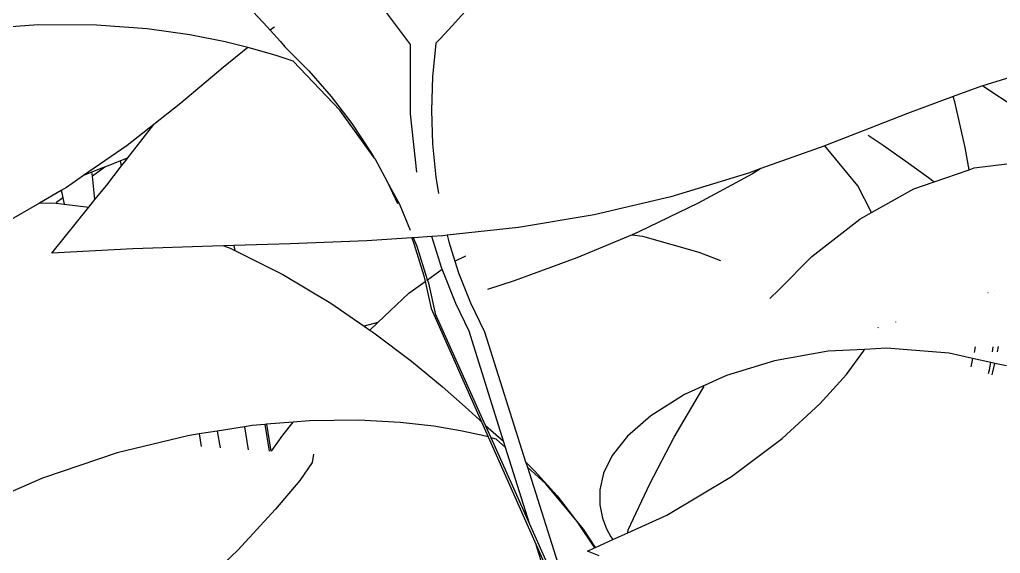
# Model space of a CAD drawing. Header units: metres. Extents: x 54.3 to 102.1, y 17 to 45.8.
# Drawn here: x 95.3906 to 95.536, y 33.9833 to 34.0624 of the extents above; entities that cross this region are included whole.
import ezdxf

# ---------------------------------------------------------------- set-up
doc = ezdxf.new("R2010")
doc.units = ezdxf.units.M
doc.layers.add('Edges', color=7, linetype='Continuous')

# ---------------------------------------------------------------- blocks, each defined once
blk = doc.blocks.new('fr elevation')
for p, q in [((0.50241, -2.36884), (0.50528, -2.37192)), ((0.53543, -2.36865), (0.53266, -2.3717)), ((0.52648, -2.37447), (0.52263, -2.36936)), ((0.47126, -2.37157), (0.46151, -2.37229)), ((0.47992, -2.37161), (0.47126, -2.37157)), ((0.48742, -2.37217), (0.47992, -2.37161)), ((0.50528, -2.37192), (0.50566, -2.37234)), ((0.50621, -2.37197), (0.50633, -2.37188)), ((0.53266, -2.3717), (0.53088, -2.37362)), ((0.49377, -2.37306), (0.48742, -2.37217)), ((0.49901, -2.3741), (0.49377, -2.37306)), ((0.50566, -2.37234), (0.50562, -2.37237)), ((0.50621, -2.37197), (0.50566, -2.37234)), ((0.50566, -2.37234), (0.50718, -2.37405)), ((0.50234, -2.37493), (0.49901, -2.3741)), ((0.50718, -2.37405), (0.50784, -2.37481)), ((0.50784, -2.37481), (0.51141, -2.37839)), ((0.52645, -2.38474), (0.52648, -2.37447)), ((0.53025, -2.37429), (0.52976, -2.37927)), ((0.53088, -2.37362), (0.53025, -2.37429)), ((0.50234, -2.37493), (0.49871, -2.37789)), ((0.50324, -2.37515), (0.50234, -2.37493)), ((0.50656, -2.37613), (0.50324, -2.37515)), ((0.50909, -2.37697), (0.50656, -2.37613)), ((0.516, -2.38422), (0.50909, -2.37697)), ((0.49871, -2.37789), (0.49241, -2.38317)), ((0.51141, -2.37839), (0.51473, -2.38219)), ((0.61727, -2.37878), (0.61135, -2.38061)), ((0.52976, -2.37927), (0.52958, -2.38425)), ((0.61116, -2.38067), (0.60696, -2.38221)), ((0.61135, -2.38061), (0.61116, -2.38067)), ((0.61135, -2.38061), (0.61644, -2.38397)), ((0.49241, -2.38317), (0.48842, -2.38633)), ((0.51473, -2.38219), (0.51778, -2.3862)), ((0.60696, -2.38221), (0.60015, -2.38473)), ((0.60719, -2.38296), (0.60696, -2.38221)), ((0.60873, -2.38977), (0.60719, -2.38296)), ((0.52097, -2.39113), (0.516, -2.38422)), ((0.52743, -2.3934), (0.52645, -2.38474)), ((0.52958, -2.38425), (0.52974, -2.38922)), ((0.60015, -2.38473), (0.59449, -2.38693)), ((0.48842, -2.38633), (0.48447, -2.38946)), ((0.48455, -2.3913), (0.48842, -2.38633)), ((0.51778, -2.3862), (0.52055, -2.3904)), ((0.59449, -2.38693), (0.58828, -2.38935)), ((0.59435, -2.38791), (0.59658, -2.38942)), ((0.52974, -2.38922), (0.53022, -2.39413)), ((0.58828, -2.38935), (0.58789, -2.38949)), ((0.48447, -2.38946), (0.47799, -2.39392)), ((0.52055, -2.3904), (0.52097, -2.39113)), ((0.58789, -2.38949), (0.57844, -2.39288)), ((0.59281, -2.39544), (0.58789, -2.38949)), ((0.59658, -2.38942), (0.60027, -2.39201)), ((0.60929, -2.39304), (0.60873, -2.38977)), ((0.48346, -2.39173), (0.48114, -2.39264)), ((0.48435, -2.39138), (0.48346, -2.39173)), ((0.48364, -2.39248), (0.48346, -2.39173)), ((0.48364, -2.39248), (0.4843, -2.39163)), ((0.4843, -2.39163), (0.48455, -2.3913)), ((0.4843, -2.39163), (0.48435, -2.39138)), ((0.48455, -2.3913), (0.48435, -2.39138)), ((0.52116, -2.3914), (0.52097, -2.39113)), ((0.52116, -2.3914), (0.52265, -2.39413)), ((0.60027, -2.39201), (0.60326, -2.39419)), ((0.61004, -2.39278), (0.61527, -2.39212)), ((0.47924, -2.39341), (0.47799, -2.39392)), ((0.48078, -2.39278), (0.47924, -2.39341)), ((0.47931, -2.39398), (0.47924, -2.39341)), ((0.48114, -2.39264), (0.47931, -2.39398)), ((0.48114, -2.39264), (0.48078, -2.39278)), ((0.48143, -2.39532), (0.48364, -2.39248)), ((0.57657, -2.39355), (0.56506, -2.39704)), ((0.57717, -2.39363), (0.56915, -2.398)), ((0.57844, -2.39288), (0.57657, -2.39355)), ((0.57844, -2.39288), (0.57717, -2.39363)), ((0.60411, -2.39482), (0.60929, -2.39304)), ((0.60929, -2.39304), (0.61004, -2.39278)), ((0.47799, -2.39392), (0.47547, -2.39566)), ((0.47969, -2.39747), (0.47931, -2.39398)), ((0.52265, -2.39413), (0.52302, -2.39477)), ((0.52302, -2.39477), (0.52308, -2.3949)), ((0.52489, -2.3982), (0.52308, -2.3949)), ((0.52308, -2.3949), (0.52456, -2.39803)), ((0.53022, -2.39413), (0.53062, -2.39658)), ((0.60112, -2.39585), (0.60411, -2.39482)), ((0.60326, -2.39419), (0.60411, -2.39482)), ((0.47469, -2.39612), (0.47148, -2.39798)), ((0.47547, -2.39566), (0.47469, -2.39612)), ((0.47469, -2.39612), (0.47477, -2.39648)), ((0.47477, -2.39648), (0.47492, -2.39721)), ((0.47969, -2.39747), (0.48143, -2.39532)), ((0.59485, -2.39936), (0.59281, -2.39544)), ((0.59485, -2.39936), (0.60112, -2.39585)), ((0.47148, -2.39798), (0.46564, -2.40138)), ((0.47148, -2.39798), (0.4731, -2.39793)), ((0.4731, -2.39793), (0.47391, -2.39802)), ((0.47399, -2.39789), (0.47391, -2.39802)), ((0.47391, -2.39802), (0.4751, -2.39816)), ((0.47492, -2.39721), (0.47399, -2.39789)), ((0.47492, -2.39721), (0.4751, -2.39816)), ((0.47878, -2.3986), (0.47969, -2.39747)), ((0.56506, -2.39704), (0.55373, -2.39971)), ((0.56915, -2.398), (0.56034, -2.40227)), ((0.47328, -2.40539), (0.47878, -2.3986)), ((0.4751, -2.39816), (0.47878, -2.3986)), ((0.52648, -2.40203), (0.52489, -2.3982)), ((0.59308, -2.40035), (0.59485, -2.39936)), ((0.55373, -2.39971), (0.54249, -2.4016)), ((0.58597, -2.40589), (0.59308, -2.40035)), ((0.54249, -2.4016), (0.53193, -2.40276)), ((0.56034, -2.40227), (0.55933, -2.40269)), ((0.52002, -2.40357), (0.50865, -2.40402)), ((0.52665, -2.40314), (0.52002, -2.40357)), ((0.52693, -2.40312), (0.52665, -2.40314)), ((0.52665, -2.40314), (0.52697, -2.40397)), ((0.52964, -2.40294), (0.52693, -2.40312)), ((0.52747, -2.40441), (0.52693, -2.40312)), ((0.53128, -2.40283), (0.52964, -2.40294)), ((0.53113, -2.40769), (0.52964, -2.40294)), ((0.53193, -2.40276), (0.53128, -2.40283)), ((0.53193, -2.40276), (0.53216, -2.40371)), ((0.53216, -2.40371), (0.53306, -2.40658)), ((0.55933, -2.40269), (0.55115, -2.4061)), ((0.55933, -2.40269), (0.56089, -2.40291)), ((0.56089, -2.40291), (0.56924, -2.40527)), ((0.48532, -2.40476), (0.47328, -2.40539)), ((0.4971, -2.40435), (0.48532, -2.40476)), ((0.4988, -2.4043), (0.4971, -2.40435)), ((0.50027, -2.40426), (0.4988, -2.4043)), ((0.4988, -2.4043), (0.49975, -2.40468)), ((0.49975, -2.40468), (0.50043, -2.40502)), ((0.50865, -2.40402), (0.50027, -2.40426)), ((0.50027, -2.40426), (0.50043, -2.40502)), ((0.50043, -2.40502), (0.50752, -2.40857)), ((0.52697, -2.40397), (0.52843, -2.40875)), ((0.529, -2.40934), (0.52747, -2.40441)), ((0.56924, -2.40527), (0.57244, -2.4065)), ((0.53306, -2.40658), (0.53469, -2.40578)), ((0.53306, -2.40658), (0.53361, -2.40832)), ((0.55115, -2.4061), (0.54184, -2.40951)), ((0.58107, -2.41082), (0.58597, -2.40589)), ((0.529, -2.40934), (0.53117, -2.40777)), ((0.53117, -2.40777), (0.53113, -2.40769)), ((0.5332, -2.41286), (0.53117, -2.40777)), ((0.50752, -2.40857), (0.51465, -2.41284)), ((0.52621, -2.41136), (0.52863, -2.40961)), ((0.52843, -2.40875), (0.52863, -2.40961)), ((0.52863, -2.40961), (0.52953, -2.41362)), ((0.52888, -2.40943), (0.529, -2.40934)), ((0.52917, -2.40988), (0.529, -2.40934)), ((0.53361, -2.40832), (0.53537, -2.41278)), ((0.54184, -2.40951), (0.53791, -2.41079)), ((0.53025, -2.41455), (0.52917, -2.40988)), ((0.57976, -2.41214), (0.58107, -2.41082)), ((0.61306, -2.41101), (0.61305, -2.41098)), ((0.52165, -2.41569), (0.52621, -2.41136)), ((0.61211, -2.41128), (0.6121, -2.41131)), ((0.51465, -2.41284), (0.51962, -2.41623)), ((0.52953, -2.41362), (0.537, -2.43041)), ((0.53516, -2.41697), (0.5332, -2.41286)), ((0.53537, -2.41278), (0.53743, -2.41706)), ((0.53761, -2.43097), (0.53025, -2.41455)), ((0.52165, -2.41569), (0.51962, -2.41623)), ((0.51962, -2.41623), (0.52046, -2.41681)), ((0.52046, -2.41681), (0.52165, -2.41569)), ((0.52046, -2.41681), (0.52105, -2.41721)), ((0.54027, -2.43326), (0.53516, -2.41697)), ((0.59581, -2.41648), (0.59583, -2.41645)), ((0.59583, -2.41645), (0.59586, -2.41647)), ((0.59843, -2.41565), (0.59843, -2.4156)), ((0.52105, -2.41721), (0.5266, -2.42142)), ((0.53743, -2.41706), (0.54355, -2.43635)), ((0.58841, -2.41994), (0.58047, -2.42135)), ((0.5938, -2.41967), (0.58841, -2.41994)), ((0.5911, -2.42338), (0.59363, -2.41994)), ((0.59363, -2.41994), (0.5938, -2.41967)), ((0.59708, -2.4195), (0.5938, -2.41967)), ((0.60637, -2.42024), (0.59708, -2.4195)), ((0.61022, -2.41931), (0.61003, -2.42012)), ((0.61275, -2.42004), (0.61287, -2.41927)), ((0.6135, -2.42001), (0.61368, -2.41926)), ((0.58047, -2.42135), (0.57335, -2.42353)), ((0.60983, -2.42101), (0.60637, -2.42024)), ((0.60983, -2.42101), (0.60954, -2.42225)), ((0.61251, -2.42161), (0.60983, -2.42101)), ((0.5266, -2.42142), (0.53115, -2.42517)), ((0.61217, -2.42323), (0.61234, -2.42268)), ((0.61234, -2.42268), (0.61251, -2.42161)), ((0.6131, -2.42175), (0.61251, -2.42161)), ((0.6127, -2.42342), (0.6131, -2.42175)), ((0.61483, -2.42213), (0.6131, -2.42175)), ((0.57335, -2.42353), (0.56708, -2.42638)), ((0.58719, -2.42776), (0.5911, -2.42338)), ((0.53115, -2.42517), (0.53458, -2.42818)), ((0.56559, -2.43267), (0.56968, -2.42571)), ((0.56968, -2.42571), (0.57003, -2.42519)), ((0.56708, -2.42638), (0.56212, -2.42951)), ((0.53458, -2.42818), (0.53673, -2.43016)), ((0.5816, -2.4329), (0.58719, -2.42776)), ((0.56212, -2.42951), (0.55866, -2.43253)), ((0.50185, -2.43114), (0.49783, -2.43178)), ((0.50302, -2.43095), (0.50185, -2.43114)), ((0.50185, -2.43114), (0.5024, -2.43454)), ((0.50487, -2.4308), (0.50302, -2.43095)), ((0.50511, -2.43078), (0.50487, -2.4308)), ((0.50487, -2.4308), (0.50552, -2.43475)), ((0.50908, -2.43045), (0.50511, -2.43078)), ((0.50511, -2.43078), (0.50575, -2.43477)), ((0.50756, -2.43241), (0.50908, -2.43045)), ((0.51149, -2.43026), (0.50908, -2.43045)), ((0.5188, -2.43018), (0.51149, -2.43026)), ((0.52493, -2.43051), (0.5188, -2.43018)), ((0.52994, -2.43107), (0.52493, -2.43051)), ((0.53391, -2.43173), (0.52994, -2.43107)), ((0.53673, -2.43016), (0.537, -2.43041)), ((0.537, -2.43041), (0.53798, -2.43263)), ((0.53761, -2.43097), (0.54027, -2.43326)), ((0.53841, -2.43276), (0.53761, -2.43097)), ((0.49346, -2.43247), (0.48299, -2.43502)), ((0.49515, -2.4322), (0.49346, -2.43247)), ((0.49783, -2.43178), (0.49515, -2.4322)), ((0.49515, -2.4322), (0.49545, -2.43407)), ((0.49783, -2.43178), (0.49823, -2.43426)), ((0.50586, -2.43477), (0.50756, -2.43241)), ((0.53696, -2.43238), (0.53391, -2.43173)), ((0.53798, -2.43263), (0.53696, -2.43238)), ((0.538, -2.43265), (0.53798, -2.43263)), ((0.538, -2.43265), (0.5451, -2.44863)), ((0.53918, -2.43296), (0.53841, -2.43276)), ((0.54411, -2.44548), (0.53841, -2.43276)), ((0.54058, -2.43423), (0.53918, -2.43296)), ((0.55866, -2.43253), (0.5564, -2.43538)), ((0.56198, -2.4396), (0.56559, -2.43267)), ((0.57409, -2.43851), (0.5816, -2.4329)), ((0.54058, -2.43423), (0.54027, -2.43326)), ((0.54411, -2.44548), (0.54058, -2.43423)), ((0.48299, -2.43502), (0.4719, -2.43875)), ((0.51208, -2.43519), (0.5119, -2.43643)), ((0.5564, -2.43538), (0.5551, -2.43803)), ((0.5119, -2.43643), (0.51008, -2.43909)), ((0.54355, -2.43635), (0.54488, -2.43766)), ((0.54355, -2.43635), (0.5438, -2.43714)), ((0.54653, -2.43961), (0.5438, -2.43714)), ((0.5438, -2.43714), (0.55207, -2.46325)), ((0.4719, -2.43875), (0.46054, -2.44371)), ((0.54488, -2.43766), (0.5482, -2.4414)), ((0.5551, -2.43803), (0.55454, -2.44049)), ((0.56449, -2.44423), (0.57409, -2.43851)), ((0.51008, -2.43909), (0.50646, -2.44338)), ((0.5505, -2.44436), (0.54653, -2.43961)), ((0.55875, -2.44643), (0.56198, -2.4396)), ((0.5482, -2.4414), (0.5505, -2.44436)), ((0.55454, -2.44049), (0.55455, -2.44272)), ((0.55455, -2.44272), (0.55494, -2.44467)), ((0.50646, -2.44338), (0.50086, -2.44942)), ((0.55214, -2.44633), (0.5505, -2.44436)), ((0.5505, -2.44436), (0.55126, -2.44535)), ((0.55494, -2.44467), (0.55555, -2.44627)), ((0.5587, -2.44686), (0.56449, -2.44423)), ((0.55207, -2.46325), (0.54411, -2.44548)), ((0.55126, -2.44535), (0.55376, -2.4491)), ((0.55389, -2.44904), (0.55214, -2.44633)), ((0.55555, -2.44627), (0.55618, -2.44746)), ((0.55618, -2.44746), (0.55647, -2.44787)), ((0.55647, -2.44787), (0.5587, -2.44686)), ((0.5587, -2.44686), (0.55875, -2.44643)), ((0.5451, -2.44863), (0.54738, -2.45376)), ((0.55079, -2.46676), (0.5451, -2.44863)), ((0.55389, -2.44904), (0.55647, -2.44787)), ((0.50086, -2.44942), (0.49352, -2.45639)), ((0.55273, -2.44957), (0.55376, -2.4491)), ((0.55444, -2.45025), (0.55273, -2.44957)), ((0.55376, -2.4491), (0.55389, -2.44904))]:
    blk.add_line(p, q)

msp = doc.modelspace()

# ---------------------------------------------------------------- block references
at = {"layer": 'Edges'}
msp.add_blockref('fr elevation', (94.92205, 36.43321), dxfattribs=at)

doc.saveas('drawing.dxf')
